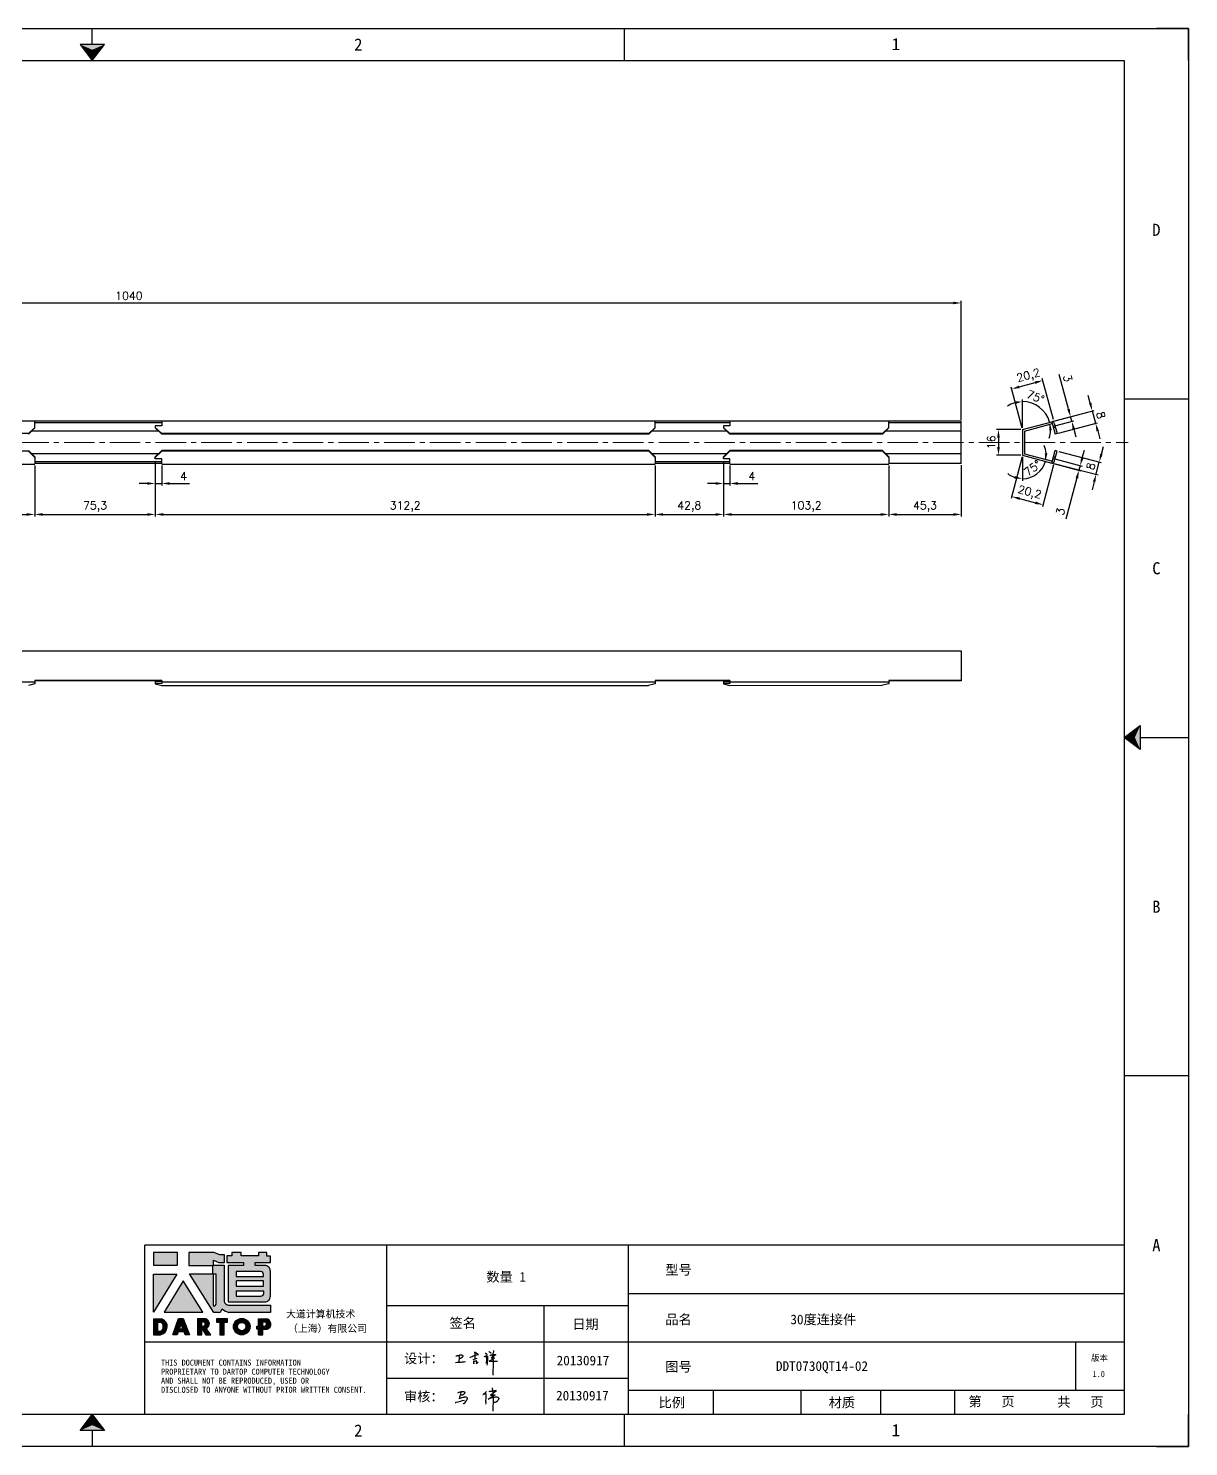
# Model space of a CAD drawing. Header units: millimetres. Extents: x -4018 to 8419, y 14505 to 19318.
# Drawn here: x 2071 to 2796, y 14527 to 15413 of the extents above; entities that cross this region are included whole.
import ezdxf
from ezdxf.enums import TextEntityAlignment as Align

# ---------------------------------------------------------------- set-up
doc = ezdxf.new("R2010")
doc.units = ezdxf.units.MM
doc.linetypes.add('CENTER2', pattern=[28.575, 19.05, -3.175, 3.175, -3.175])
doc.linetypes.add('DOT', pattern=[0.25, 0, -0.25])
doc.layers.add('4', color=7, linetype='Continuous')
doc.layers.add('print', color=30, linetype='Continuous')
doc.layers.add('cen', color=1, linetype='CENTER2', lineweight=9)
doc.layers.add('dim', color=2, linetype='Continuous', lineweight=9)
doc.styles.add('Dartop', font='SIMFANG.TTF')
doc.styles.add('hzHT', font='SIMHEI.TTF')
doc.styles.get("Standard").update_dxf_attribs({"font": 'txt', "bigfont": 'gbcbig.shx'})
doc.dimstyles.new('small', dxfattribs={"dimtxt": 5, "dimasz": 5, "dimexe": 1.25, "dimexo": 1, "dimgap": 2, "dimtad": 1, "dimtxsty": 'Standard', "dimcen": 2.5, "dimadec": 0, "dimazin": 0, "dimtfac": 1, "dimtmove": 0, "dimatfit": 3, "dimfxl": 1, "dimarcsym": 0})

# ---------------------------------------------------------------- blocks, each defined once
blk = doc.blocks.new('*U5')
at = {"color": 254, "linetype": 'Continuous', "extrusion": (0, 0, -1)}
for points in [[(-17, 0.333), (-16.812, 0.25), (-17, 0.5)], [(-17, 0.333), (-17, 0.5), (-17.188, 0.25)], [(-17, 0.333), (-17.188, 0.25), (-16.812, 0.25)]]:
    blk.add_solid(points, dxfattribs=at)
blk = doc.blocks.new('*U4')
at = {"color": 254, "linetype": 'Continuous', "extrusion": (0, 0, -1)}
for points in [[(-33.167, 11), (-33, 11), (-33.25, 11.188)], [(-33.167, 11), (-33.25, 11.188), (-33.25, 10.812)], [(-33.167, 11), (-33.25, 10.812), (-33, 11)]]:
    blk.add_solid(points, dxfattribs=at)
blk = doc.blocks.new('*U6')
at = {"color": 254, "linetype": 'Continuous'}
for points in [[(17, 21.667), (17.188, 21.75), (16.812, 21.75)], [(17, 21.667), (16.812, 21.75), (17, 21.5)], [(17, 21.667), (17, 21.5), (17.188, 21.75)]]:
    blk.add_solid(points, dxfattribs=at)
blk = doc.blocks.new('dadao')
for p, q in [((48, 19.2), (44.9, 10.4)), ((44.9, 10.4), (51.2, 10.4)), ((51.2, 10.4), (48, 19.2))]:
    blk.add_line(p, q)
for points in [[(41.8, 121.6), (41.8, 143.7), (-0.4, 143.7), (-0.4, 121.6), (41.8, 121.6)], [(104.8, 122), (104.8, 130.3), (114.1, 126.3), (124.2, 126.3), (124.2, 139.6), (115.9, 139.6), (105.1, 143.9), (61.5, 143.9)], [(61.7, 144), (61.7, 121.3), (103.9, 121.3)], [(113.4, 38.7), (105.1, 38.7), (63, 106.5), (103.9, 106.5), (103.9, 120.9), (103.9, 121.3)], [(109.7, 53.6), (109.7, 106.2), (104.3, 106.2), (104.3, 50.4), (106.6, 50.4)], [(144.6, 94.4), (144.6, 84.8), (192, 84.8), (192, 94.1), (144.9, 94.1)], [(0, 28), (0, 0), (11.8, 0)], [(0.1, 28), (14, 28)], [(76.8, 28.2), (76.8, 0), (84.1, 0), (84.1, 11.1), (91.6, -0.1), (100.3, -0.1), (91.7, 11.1)], [(76.8, 28.2), (90.6, 28.2)], [(120.2, 45), (119.5, 45), (119.5, 44.6)], [(183.7, 0), (183.7, 9.6), (180.6, 9.6), (180.6, 14.9), (183.8, 14.9), (183.8, 28.1), (196.1, 28.1), (196.5, 28.1)], [(7.1, 21.8), (7.1, 6.1), (12, 6.1)], [(7.1, 21.8), (11.4, 21.8)], [(84, 22.7), (84, 15.3), (87.2, 15.3)], [(84, 22.7), (87.3, 22.7)], [(183.7, 0), (190.9, 0), (190.9, 9.6), (198.8, 9.6)], [(194.9, 22.3), (190.8, 22.3), (190.8, 15), (194.4, 15)]]:
    blk.add_lwpolyline(points)
blk.add_lwpolyline([(137.1, 144.2), (137.1, 137.9), (128.3, 137.9), (128.3, 126.5), (157.3, 126.5), (157.3, 121.5), (130.3, 121.5), (130.3, 57.5), (194.4, 57.5, 0.414214), (204.4, 67.5), (204.4, 111.3, 0.414214), (194.4, 121.3), (177.5, 121.3), (177.5, 126.3), (204.7, 126.3), (204.7, 137.7), (198.2, 137.7), (198.2, 143.9), (183.3, 143.9), (183.3, 138), (153, 138), (153, 144.2), (137.1, 144.2)], format="xyb", close=True)
for points in [[(-0.3, 106.2), (40.4, 106.2), (-0.3, 39.7), (-0.3, 106.2)], [(51.7, 94.1), (18.4, 39.3), (86.2, 39.3)], [(43.8, 28.2), (51.8, 28.2), (62.6, -0.1), (55, -0.1), (53.2, 5), (42.9, 5), (41.1, 0), (33.6, 0)], [(110, 28.1), (110, 21.9), (116, 21.9), (116, -0.1), (123.2, -0.1), (123.2, 22), (129.2, 22), (129.2, 28.1), (110, 28.1)]]:
    blk.add_lwpolyline(points, close=True)
for points in [[(104.8, 122), (123.4, 122), (123.4, 60, 0.414214), (131.4, 52), (204.8, 52), (204.8, 39.1), (131.7, 39.1)], [(144.3, 110.8), (144.3, 101.8), (192.3, 101.8), (192.3, 105.5, 0.414214), (187.3, 110.5), (144.3, 110.5)], [(144.6, 77), (144.6, 67.5), (187.6, 67.5, 0.414214), (192.6, 72.5), (192.6, 76.4), (144.6, 76.4)]]:
    blk.add_lwpolyline(points, format="xyb")
for radius in [14.5, 7.44]:
    blk.add_circle((154.2, 14.2), radius)
for centre, radius, start, end in [((99.2, 60.7), 12.6, 305.6399, 325.969), ((9.6, 14.2), 14.4, 278.6604, 72.3203), ((88.6, 19.4), 8.95, 290.6073, 77.2124), ((111.6, 46.7), 8.19, 282.9811, 347.6627), ((136, 61.7), 22.9, 226.7358, 259.3209), ((195.7, 18.6), 9.51, 288.8959, 85.2442), ((8.5, 13.9), 8.49, 294.2143, 69.7177), ((86.4, 19), 3.8, 282.527, 76.7196), ((193.7, 18.7), 3.8, 280.9891, 72.5513)]:
    blk.add_arc(centre, radius, start, end)
blk = doc.blocks.new('h')
for p, q in [((20773.3, -2331.8), (20775.3, -2338.7)), ((20789.1, -2340.9), (20773.5, -2331.9)), ((20775.3, -2338.7), (20775.6, -2351.2)), ((20845.7, -2343.5), (20848.4, -2353)), ((20768.1, -2360.9), (20773, -2359.1)), ((20769.5, -2366.9), (20769.8, -2370.6)), ((20769.8, -2370.6), (20770.9, -2378)), ((20770.9, -2378), (20771.5, -2370.6)), ((20772.4, -2369.3), (20774.9, -2367.8)), ((20773, -2359.1), (20784.1, -2355.2)), ((20775.6, -2351.2), (20775.5, -2357.3)), ((20782.2, -2369.2), (20780, -2377.1)), ((20780, -2377.1), (20788.3, -2371.3)), ((20780.1, -2366.4), (20780.8, -2366.4)), ((20781.9, -2367.4), (20782.2, -2369.2)), ((20848.9, -2370.3), (20847.9, -2424)), ((20848.4, -2353), (20848.9, -2370.3))]:
    blk.add_line(p, q)
for points in [[(20699.1, -2348.2, -0.029745), (20704.6, -2345.4, -0.046842), (20708.4, -2344.2, -0.00919), (20714.3, -2343, -0.018517), (20717.2, -2342.5, -0.037841), (20720.3, -2342.4, -0.039541), (20723.2, -2342.8, -0.149785), (20726, -2344.3, -0.204935), (20726.9, -2346.6, -0.074872), (20726.5, -2348.3, -0.061615), (20725.6, -2350.3, -0.034204), (20723.8, -2352.6, -0.045776), (20722.3, -2354.1, -0.054985), (20720.4, -2355.3, -0.036348), (20717.3, -2356.5, -0.067752), (20715.7, -2356.8, -0.043553), (20713.2, -2356.7)], [(20755, -2351.9, -0.024077), (20759.9, -2350.1, -0.013147), (20768.7, -2346.5, -0.00522), (20775.4, -2344.1, -0.018517), (20777.3, -2343.4, -0.008274), (20786.3, -2341, -0.039541), (20788.3, -2340.8, -0.079216), (20789.4, -2341, -0.204935)], [(20816.8, -2335, -0.053561), (20819.6, -2336.1, -0.075272), (20821.3, -2337.3, -0.005295), (20822.5, -2338.5, -0.009337), (20823.1, -2339.1, -0.026146), (20823.7, -2339.8, -0.016644), (20824.5, -2340.9)], [(20832.1, -2329.2, -0.053561), (20834.9, -2330.3, -0.075272), (20836.7, -2331.5, -0.005295), (20837.8, -2332.6, -0.009337), (20838.5, -2333.3, -0.026146), (20839, -2334, -0.016644), (20839.8, -2335.1)], [(20836, -2343.7, -0.02797), (20842.1, -2342.6, -0.048868), (20845.6, -2342.2, -0.00919), (20851.1, -2341.4, -0.018517), (20853.9, -2341.1, -0.037841), (20856.7, -2341.2, -0.039541), (20859.4, -2341.6, -0.018282), (20840.6, -2354.7, -0.000937)], [(20847.6, -2340.2, 0.021784), (20849.6, -2335.9, 0.028296), (20850.8, -2332.4, 0.008136), (20851.9, -2328.2, 0.028913), (20852.2, -2327, 0.08193), (20852.1, -2325.9, 0.075058), (20851.7, -2324.7, 0.275043)], [(20696.6, -2372.4, 0.002073), (20710.6, -2371.9, 0.016137), (20719.6, -2371.3, 0.008314), (20736.9, -2369.3)], [(20813.5, -2350.1, 0.007348), (20815.9, -2348.7, 0.008421), (20818, -2347.3, 0.009459), (20819.7, -2346.2, -0.016325), (20820.7, -2345.5, -0.173771), (20821.8, -2345.3, -0.085159), (20823.9, -2346, -0.125883), (20826, -2347.9, -0.160659), (20826.6, -2350.1, -0.010447), (20826.5, -2352.3, -0.008247), (20826.2, -2355.1, -0.002698), (20825.3, -2374, 0.001562), (20823.9, -2383.7, 0.016137)]]:
    blk.add_lwpolyline(points, format="xyb")
for points in [[(20711.3, -2343.5), (20711.3, -2343.5), (20711.5, -2355.8), (20710.7, -2368), (20710.6, -2371.9)], [(20821.5, -2350.6), (20822.4, -2359.2), (20822.2, -2364.9), (20821.7, -2369), (20821.3, -2376.3), (20823.6, -2368.5), (20827.2, -2366.3), (20829.5, -2366.3)], [(20840.6, -2354.7), (20850, -2354.7), (20855, -2354.3), (20845.9, -2361.1), (20840.5, -2364), (20833, -2367.5), (20863.2, -2367.4), (20865.9, -2367.3)]]:
    blk.add_lwpolyline(points)
for centre, radius, start, end in [((20773.7, -2371.2), 2.3, 121.9907, 163.6016), ((20787.5, -2406), 40.3, 100.6183, 108.2482), ((20780.8, -2367.6), 1.15, 9.4675, 90)]:
    blk.add_arc(centre, radius, start, end)
blk = doc.blocks.new('*D44')
at = {"layer": 'Defpoints', "color": 0}
for p in [(2705.17, 15193.1), (2712.02, 15167.73), (2692.52, 15162.47)]:
    blk.add_point(p, dxfattribs=at)
at = {"layer": 'dim', "color": 0, "lineweight": -2}
for p, q in [((2711.76, 15168.7), (2704.84, 15194.31)), ((2692.26, 15163.43), (2685.34, 15189.04)), ((2690.49, 15189.14), (2700.34, 15191.8))]:
    blk.add_line(p, q, dxfattribs=at)
at = {"layer": 'dim', "color": 0}
for points in [[(2700.12, 15192.6), (2700.56, 15190.99), (2705.17, 15193.1)], [(2690.28, 15189.94), (2690.71, 15188.33), (2685.67, 15187.83)]]:
    blk.add_solid(points, dxfattribs=at)
at = {"layer": 'dim', "color": 0, "insert": (2696.3, 15195.8), "char_height": 5, "attachment_point": 5, "rotation": 15.11345}
blk.add_mtext('20,2', dxfattribs=at)
blk = doc.blocks.new('*D45')
at = {"layer": 'Defpoints', "color": 0}
for p in [(2692.52, 15162.47), (2677.47, 15146.47), (2692.52, 15146.47)]:
    blk.add_point(p, dxfattribs=at)
at = {"layer": 'dim', "color": 0, "lineweight": -2}
for p, q in [((2691.52, 15162.47), (2676.22, 15162.47)), ((2677.47, 15157.47), (2677.47, 15151.47)), ((2691.52, 15146.47), (2676.22, 15146.47))]:
    blk.add_line(p, q, dxfattribs=at)
at = {"layer": 'dim', "color": 0}
for points in [[(2676.63, 15157.47), (2678.3, 15157.47), (2677.47, 15162.47)], [(2676.63, 15151.47), (2678.3, 15151.47), (2677.47, 15146.47)]]:
    blk.add_solid(points, dxfattribs=at)
at = {"layer": 'dim', "color": 0, "insert": (2672.97, 15154.47), "char_height": 5, "attachment_point": 5, "rotation": 90}
blk.add_mtext('16', dxfattribs=at)
blk = doc.blocks.new('*D46')
at = {"layer": 'Defpoints', "color": 0}
for p in [(2712.03, 15167.69), (2738.15, 15166.41), (2714.1, 15159.97)]:
    blk.add_point(p, dxfattribs=at)
at = {"layer": 'dim', "color": 0, "lineweight": -2}
for p, q in [((2734.78, 15178.97), (2733.49, 15183.8)), ((2712.99, 15167.95), (2737.29, 15174.46)), ((2736.08, 15174.14), (2738.15, 15166.41)), ((2715.07, 15160.23), (2739.36, 15166.73)), ((2739.44, 15161.58), (2740.74, 15156.75))]:
    blk.add_line(p, q, dxfattribs=at)
at = {"layer": 'dim', "color": 0}
for points in [[(2735.59, 15179.18), (2733.98, 15178.75), (2736.08, 15174.14)], [(2740.25, 15161.8), (2738.64, 15161.37), (2738.15, 15166.41)]]:
    blk.add_solid(points, dxfattribs=at)
at = {"layer": 'dim', "color": 0, "insert": (2741.46, 15171.44), "char_height": 5, "attachment_point": 5, "rotation": 285}
blk.add_mtext('8', dxfattribs=at)
blk = doc.blocks.new('*D47')
at = {"layer": 'Defpoints', "color": 0}
for p in [(2692.59, 15146.48), (2712.13, 15141.36), (2705.34, 15115.45)]:
    blk.add_point(p, dxfattribs=at)
at = {"layer": 'dim', "color": 0, "lineweight": -2}
for p, q in [((2692.34, 15145.51), (2685.49, 15119.37)), ((2711.88, 15140.39), (2705.02, 15114.25)), ((2690.64, 15119.31), (2700.51, 15116.72))]:
    blk.add_line(p, q, dxfattribs=at)
at = {"layer": 'dim', "color": 0}
for points in [[(2690.85, 15120.11), (2690.43, 15118.5), (2685.8, 15120.58)], [(2700.72, 15117.53), (2700.29, 15115.92), (2705.34, 15115.45)]]:
    blk.add_solid(points, dxfattribs=at)
at = {"layer": 'dim', "color": 0, "insert": (2696.82, 15122.77), "char_height": 5, "attachment_point": 5, "rotation": 345.30971}
blk.add_mtext('20,2', dxfattribs=at)
blk = doc.blocks.new('*D48')
at = {"layer": 'Defpoints', "color": 0}
for p in [(2714.14, 15149.1), (2712.13, 15141.36), (2740.47, 15142.29)]:
    blk.add_point(p, dxfattribs=at)
at = {"layer": 'dim', "color": 0, "lineweight": -2}
for p, q in [((2715.1, 15148.85), (2741.68, 15141.97)), ((2741.73, 15147.13), (2742.98, 15151.97)), ((2713.1, 15141.11), (2739.68, 15134.23)), ((2738.47, 15134.54), (2740.47, 15142.29)), ((2737.22, 15129.7), (2735.96, 15124.86))]:
    blk.add_line(p, q, dxfattribs=at)
at = {"layer": 'dim', "color": 0}
for points in [[(2740.92, 15147.34), (2742.53, 15146.92), (2740.47, 15142.29)], [(2736.41, 15129.91), (2738.02, 15129.49), (2738.47, 15134.54)]]:
    blk.add_solid(points, dxfattribs=at)
at = {"layer": 'dim', "color": 0, "insert": (2735.11, 15139.54), "char_height": 5, "attachment_point": 5, "rotation": 75.49166}
blk.add_mtext('8', dxfattribs=at)
blk = doc.blocks.new('*D49')
at = {"layer": 'Defpoints', "color": 0}
for p in [(2705.91, 15173.7), (2710.87, 15167.38), (2692.52, 15162.47), (2692.52, 15162.47), (2692.52, 15146.47)]:
    blk.add_point(p, dxfattribs=at)
at = {"layer": 'dim', "color": 0, "lineweight": -2}
blk.add_line((2692.52, 15163.47), (2692.52, 15181.19), dxfattribs=at)
for start, end in [(106.44763, 122.89526), (15, 90), (342.10474, 358.55237)]:
    blk.add_arc((2692.52, 15162.47), 17.48, start, end, dxfattribs=at)
at = {"layer": 'dim', "color": 0}
for points in [[(2687.45, 15180.05), (2687.69, 15178.4), (2692.52, 15179.94)], [(2709.16, 15161.93), (2710.82, 15162.12), (2709.4, 15166.99)]]:
    blk.add_solid(points, dxfattribs=at)
at = {"layer": 'dim', "color": 0, "insert": (2700.62, 15182.9), "char_height": 5, "attachment_point": 5, "rotation": 338.37603}
blk.add_mtext('75°', dxfattribs=at)
blk = doc.blocks.new('*D50')
at = {"layer": 'Defpoints', "color": 0}
for p in [(2692.52, 15162.47), (2692.52, 15146.47), (2692.52, 15146.47), (2710.87, 15141.55), (2698.75, 15133.1)]:
    blk.add_point(p, dxfattribs=at)
at = {"layer": 'dim', "color": 0, "lineweight": -2}
blk.add_line((2692.52, 15145.47), (2692.52, 15130.46), dxfattribs=at)
for start, end in [(4.51581, 24.03162), (270, 345), (230.96838, 250.48419)]:
    blk.add_arc((2692.52, 15146.47), 14.75, start, end, dxfattribs=at)
at = {"layer": 'dim', "color": 0}
for points in [[(2708.05, 15147.55), (2706.39, 15147.7), (2706.76, 15142.65)], [(2687.73, 15133.38), (2687.45, 15131.74), (2692.52, 15131.71)]]:
    blk.add_solid(points, dxfattribs=at)
at = {"layer": 'dim', "color": 0, "insert": (2698.76, 15138.33), "char_height": 5, "attachment_point": 5, "rotation": 37.5}
blk.add_mtext('75°', dxfattribs=at)
blk = doc.blocks.new('*D51')
at = {"layer": 'Defpoints', "color": 0}
for p in [(2654.23, 15241.57), (1614.23, 15167.64), (2654.23, 15167.64)]:
    blk.add_point(p, dxfattribs=at)
at = {"layer": 'dim', "color": 0, "lineweight": -2}
for p, q in [((1614.23, 15168.64), (1614.23, 15242.82)), ((1619.23, 15241.57), (2649.23, 15241.57)), ((2654.23, 15168.64), (2654.23, 15242.82))]:
    blk.add_line(p, q, dxfattribs=at)
at = {"layer": 'dim', "color": 0}
for points in [[(1619.23, 15242.4), (1619.23, 15240.74), (1614.23, 15241.57)], [(2649.23, 15242.4), (2649.23, 15240.74), (2654.23, 15241.57)]]:
    blk.add_solid(points, dxfattribs=at)
at = {"layer": 'dim', "color": 0, "insert": (2134.23, 15246.07), "char_height": 5, "attachment_point": 5}
blk.add_mtext('1040', dxfattribs=at)
blk = doc.blocks.new('*D55')
at = {"layer": 'Defpoints', "color": 0}
for p in [(1937.23, 15141.21), (2075.43, 15140.91), (2075.43, 15109.41)]:
    blk.add_point(p, dxfattribs=at)
at = {"layer": 'dim', "color": 0, "lineweight": -2}
for p, q in [((1937.23, 15140.21), (1937.23, 15108.16)), ((2075.43, 15139.91), (2075.43, 15108.16)), ((1942.23, 15109.41), (2070.43, 15109.41))]:
    blk.add_line(p, q, dxfattribs=at)
at = {"layer": 'dim', "color": 0}
for points in [[(1942.23, 15110.24), (1942.23, 15108.57), (1937.23, 15109.41)], [(2070.43, 15110.24), (2070.43, 15108.57), (2075.43, 15109.41)]]:
    blk.add_solid(points, dxfattribs=at)
at = {"layer": 'dim', "color": 0, "insert": (2006.33, 15114.32), "char_height": 5, "attachment_point": 5}
blk.add_mtext('138,2', dxfattribs=at)
blk = doc.blocks.new('*D56')
at = {"layer": 'Defpoints', "color": 0}
for p in [(2075.43, 15140.91), (2150.73, 15140.91), (2150.73, 15109.41)]:
    blk.add_point(p, dxfattribs=at)
at = {"layer": 'dim', "color": 0, "lineweight": -2}
for p, q in [((2075.43, 15139.91), (2075.43, 15108.16)), ((2150.73, 15139.91), (2150.73, 15108.16)), ((2080.43, 15109.41), (2145.73, 15109.41))]:
    blk.add_line(p, q, dxfattribs=at)
at = {"layer": 'dim', "color": 0}
for points in [[(2080.43, 15110.24), (2080.43, 15108.57), (2075.43, 15109.41)], [(2145.73, 15110.24), (2145.73, 15108.57), (2150.73, 15109.41)]]:
    blk.add_solid(points, dxfattribs=at)
at = {"layer": 'dim', "color": 0, "insert": (2113.08, 15114.32), "char_height": 5, "attachment_point": 5}
blk.add_mtext('75,3', dxfattribs=at)
blk = doc.blocks.new('*D57')
at = {"layer": 'Defpoints', "color": 0}
for p in [(2150.73, 15140.91), (2462.93, 15140.91), (2462.93, 15109.41)]:
    blk.add_point(p, dxfattribs=at)
at = {"layer": 'dim', "color": 0, "lineweight": -2}
for p, q in [((2150.73, 15139.91), (2150.73, 15108.16)), ((2462.93, 15139.91), (2462.93, 15108.16)), ((2155.73, 15109.41), (2457.93, 15109.41))]:
    blk.add_line(p, q, dxfattribs=at)
at = {"layer": 'dim', "color": 0}
for points in [[(2155.73, 15110.24), (2155.73, 15108.57), (2150.73, 15109.41)], [(2457.93, 15110.24), (2457.93, 15108.57), (2462.93, 15109.41)]]:
    blk.add_solid(points, dxfattribs=at)
at = {"layer": 'dim', "color": 0, "insert": (2306.83, 15114.32), "char_height": 5, "attachment_point": 5}
blk.add_mtext('312,2', dxfattribs=at)
blk = doc.blocks.new('*D58')
at = {"layer": 'Defpoints', "color": 0}
for p in [(2462.93, 15140.91), (2505.73, 15141.21), (2505.73, 15109.41)]:
    blk.add_point(p, dxfattribs=at)
at = {"layer": 'dim', "color": 0, "lineweight": -2}
for p, q in [((2462.93, 15139.91), (2462.93, 15108.16)), ((2505.73, 15140.21), (2505.73, 15108.16)), ((2467.93, 15109.41), (2500.73, 15109.41))]:
    blk.add_line(p, q, dxfattribs=at)
at = {"layer": 'dim', "color": 0}
for points in [[(2467.93, 15110.24), (2467.93, 15108.57), (2462.93, 15109.41)], [(2500.73, 15110.24), (2500.73, 15108.57), (2505.73, 15109.41)]]:
    blk.add_solid(points, dxfattribs=at)
at = {"layer": 'dim', "color": 0, "insert": (2484.33, 15114.32), "char_height": 5, "attachment_point": 5}
blk.add_mtext('42,8', dxfattribs=at)
blk = doc.blocks.new('*D59')
at = {"layer": 'Defpoints', "color": 0}
for p in [(2505.73, 15140.91), (2608.93, 15140.91), (2608.93, 15109.41)]:
    blk.add_point(p, dxfattribs=at)
at = {"layer": 'dim', "color": 0, "lineweight": -2}
for p, q in [((2505.73, 15139.91), (2505.73, 15108.16)), ((2608.93, 15139.91), (2608.93, 15108.16)), ((2510.73, 15109.41), (2603.93, 15109.41))]:
    blk.add_line(p, q, dxfattribs=at)
at = {"layer": 'dim', "color": 0}
for points in [[(2510.73, 15110.24), (2510.73, 15108.57), (2505.73, 15109.41)], [(2603.93, 15110.24), (2603.93, 15108.57), (2608.93, 15109.41)]]:
    blk.add_solid(points, dxfattribs=at)
at = {"layer": 'dim', "color": 0, "insert": (2557.33, 15114.32), "char_height": 5, "attachment_point": 5}
blk.add_mtext('103,2', dxfattribs=at)
blk = doc.blocks.new('*D60')
at = {"layer": 'Defpoints', "color": 0}
for p in [(2608.93, 15140.91), (2654.23, 15141.21), (2654.23, 15109.41)]:
    blk.add_point(p, dxfattribs=at)
at = {"layer": 'dim', "color": 0, "lineweight": -2}
for p, q in [((2608.93, 15139.91), (2608.93, 15108.16)), ((2654.23, 15140.21), (2654.23, 15108.16)), ((2613.93, 15109.41), (2649.23, 15109.41))]:
    blk.add_line(p, q, dxfattribs=at)
at = {"layer": 'dim', "color": 0}
for points in [[(2613.93, 15110.24), (2613.93, 15108.57), (2608.93, 15109.41)], [(2649.23, 15110.24), (2649.23, 15108.57), (2654.23, 15109.41)]]:
    blk.add_solid(points, dxfattribs=at)
at = {"layer": 'dim', "color": 0, "insert": (2631.58, 15114.32), "char_height": 5, "attachment_point": 5}
blk.add_mtext('45,3', dxfattribs=at)
blk = doc.blocks.new('*D118')
at = {"layer": 'Defpoints', "color": 0}
for p in [(2710.87, 15141.55), (2711.65, 15144.45), (2728.53, 15139.92)]:
    blk.add_point(p, dxfattribs=at)
at = {"layer": 'dim', "color": 0, "lineweight": -2}
for p, q in [((2729.82, 15144.75), (2731.12, 15149.58)), ((2711.84, 15141.29), (2728.96, 15136.7)), ((2712.61, 15144.19), (2729.74, 15139.6)), ((2728.53, 15139.92), (2727.75, 15137.02)), ((2726.46, 15132.19), (2719.59, 15106.56))]:
    blk.add_line(p, q, dxfattribs=at)
at = {"layer": 'dim', "color": 0}
for points in [[(2729.02, 15144.97), (2730.63, 15144.54), (2728.53, 15139.92)], [(2725.65, 15132.41), (2727.26, 15131.98), (2727.75, 15137.02)]]:
    blk.add_solid(points, dxfattribs=at)
at = {"layer": 'dim', "color": 0, "insert": (2716.19, 15111.27), "char_height": 5, "attachment_point": 5, "rotation": 75}
blk.add_mtext('3', dxfattribs=at)
blk = doc.blocks.new('*D119')
at = {"layer": 'Defpoints', "color": 0}
for p in [(2710.87, 15167.38), (2723.26, 15167.6), (2711.65, 15164.49)]:
    blk.add_point(p, dxfattribs=at)
at = {"layer": 'dim', "color": 0, "lineweight": -2}
for p, q in [((2721.19, 15175.32), (2715.41, 15196.9)), ((2711.84, 15167.64), (2723.69, 15170.82)), ((2712.61, 15164.74), (2724.47, 15167.92)), ((2723.26, 15167.6), (2722.48, 15170.49)), ((2724.55, 15162.77), (2725.85, 15157.94))]:
    blk.add_line(p, q, dxfattribs=at)
at = {"layer": 'dim', "color": 0}
for points in [[(2721.99, 15175.54), (2720.38, 15175.11), (2722.48, 15170.49)], [(2725.36, 15162.98), (2723.75, 15162.55), (2723.26, 15167.6)]]:
    blk.add_solid(points, dxfattribs=at)
at = {"layer": 'dim', "color": 0, "insert": (2720.7, 15194.52), "char_height": 5, "attachment_point": 5, "rotation": 285}
blk.add_mtext('3', dxfattribs=at)
blk = doc.blocks.new('*D126')
at = {"layer": 'Defpoints', "color": 0}
for p in [(2150.73, 15143.21), (2154.73, 15140.91), (2154.73, 15128.77)]:
    blk.add_point(p, dxfattribs=at)
at = {"layer": 'dim', "color": 0, "lineweight": -2}
for p, q in [((2150.73, 15142.21), (2150.73, 15127.52)), ((2154.73, 15139.91), (2154.73, 15127.52)), ((2145.73, 15128.77), (2140.73, 15128.77)), ((2150.73, 15128.77), (2154.73, 15128.77)), ((2159.73, 15128.77), (2172.07, 15128.77))]:
    blk.add_line(p, q, dxfattribs=at)
at = {"layer": 'dim', "color": 0}
for points in [[(2145.73, 15129.6), (2145.73, 15127.93), (2150.73, 15128.77)], [(2159.73, 15129.6), (2159.73, 15127.93), (2154.73, 15128.77)]]:
    blk.add_solid(points, dxfattribs=at)
at = {"layer": 'dim', "color": 0, "insert": (2168.4, 15133.27), "char_height": 5, "attachment_point": 5}
blk.add_mtext('4', dxfattribs=at)
blk = doc.blocks.new('*D127')
at = {"layer": 'Defpoints', "color": 0}
for p in [(2505.73, 15143.21), (2509.73, 15140.91), (2509.73, 15128.77)]:
    blk.add_point(p, dxfattribs=at)
at = {"layer": 'dim', "color": 0, "lineweight": -2}
for p, q in [((2505.73, 15142.21), (2505.73, 15127.52)), ((2509.73, 15139.91), (2509.73, 15127.52)), ((2500.73, 15128.77), (2495.73, 15128.77)), ((2505.73, 15128.77), (2509.73, 15128.77)), ((2514.73, 15128.77), (2527.07, 15128.77))]:
    blk.add_line(p, q, dxfattribs=at)
at = {"layer": 'dim', "color": 0}
for points in [[(2500.73, 15129.6), (2500.73, 15127.93), (2505.73, 15128.77)], [(2514.73, 15129.6), (2514.73, 15127.93), (2509.73, 15128.77)]]:
    blk.add_solid(points, dxfattribs=at)
at = {"layer": 'dim', "color": 0, "insert": (2523.4, 15133.27), "char_height": 5, "attachment_point": 5}
blk.add_mtext('4', dxfattribs=at)

msp = doc.modelspace()

# ---------------------------------------------------------------- hatches: boundary and pattern name
for points in [[(2164.58, 14648.067), (2149.513, 14648.067), (2149.513, 14640.195), (2164.58, 14640.195)], [(2164.095, 14634.687), (2149.553, 14634.687), (2149.553, 14610.944)], [(2168.126, 14630.379), (2156.238, 14610.786), (2180.444, 14610.786)], [(2195.814, 14606.777), (2188.935, 14606.777), (2188.935, 14604.595), (2191.081, 14604.595), (2191.081, 14596.73), (2193.651, 14596.73), (2193.651, 14604.6), (2195.814, 14604.6)]]:
    msp.add_hatch(color=0).paths.add_polyline_path(points)
h = msp.add_hatch(color=0)
h.paths.add_polyline_path([(2187.097, 14643.283), (2190.422, 14641.846), (2194.018, 14641.846), (2194.018, 14646.605), (2191.052, 14646.605), (2187.187, 14648.131), (2171.7, 14648.131), (2171.7, 14640.084), (2186.768, 14640.084), (2186.768, 14639.921), (2186.768, 14634.777), (2172.156, 14634.777), (2187.186, 14610.589), (2190.162, 14610.589, 0.2793748), (2192.335, 14612.702), (2192.335, 14612.814), (2192.597, 14612.814, 0.1431454), (2196.695, 14610.728), (2222.811, 14610.728), (2222.811, 14615.316), (2196.583, 14615.316, -0.4142136), (2193.727, 14618.173), (2193.727, 14640.338), (2187.097, 14640.338)])
h.paths.add_polyline_path([(2186.92, 14634.675), (2188.835, 14634.674), (2188.835, 14615.901, -0.0889357), (2187.725, 14614.76), (2186.914, 14614.76)], flags=16)
h = msp.add_hatch(color=0)
h.paths.add_polyline_path([(2222.766, 14645.939), (2220.443, 14645.939), (2220.443, 14648.149), (2215.131, 14648.149), (2215.131, 14646.049), (2204.288, 14646.049), (2204.288, 14648.26), (2198.608, 14648.26), (2198.608, 14646.008), (2195.47, 14646.008), (2195.47, 14641.933), (2205.826, 14641.933), (2205.826, 14640.131), (2196.176, 14640.131), (2196.176, 14617.311), (2219.085, 14617.311, 0.4142136), (2222.656, 14620.882), (2222.656, 14636.509, 0.4142136), (2219.085, 14640.08), (2213.029, 14640.08), (2213.029, 14641.849), (2222.766, 14641.849)])
h.paths.add_polyline_path([(2216.555, 14636.212, -0.4142136), (2218.34, 14634.426), (2218.34, 14633.117), (2201.189, 14633.117), (2201.189, 14636.212)], flags=16)
h.paths.add_polyline_path([(2218.229, 14630.354), (2218.229, 14627.038), (2201.3, 14627.038), (2201.3, 14630.354)], flags=16)
h.paths.add_polyline_path([(2218.451, 14624.053), (2218.451, 14622.633, -0.4142136), (2216.665, 14620.848), (2201.3, 14620.848), (2201.3, 14624.053)], flags=16)
h = msp.add_hatch(color=0)
h.paths.add_polyline_path([(2199.554, 14601.816, 1), (2209.897, 14601.816, 1)])
h.paths.add_polyline_path([(2207.382, 14601.816, -1), (2202.068, 14601.816, -1)], flags=16)
h = msp.add_hatch(color=0)
h.paths.add_polyline_path([(2154.649, 14606.741), (2149.66, 14606.741), (2149.66, 14596.76), (2153.861, 14596.76, 0.7930159)])
h.paths.add_polyline_path([(2153.935, 14598.946), (2152.191, 14598.946), (2152.191, 14604.555), (2153.743, 14604.555, -0.6713609)], flags=16)
h = msp.add_hatch(color=0)
h.paths.add_polyline_path([(2168.163, 14606.823), (2165.316, 14606.823), (2161.655, 14596.749), (2164.352, 14596.749), (2164.986, 14598.535), (2168.64, 14598.535), (2169.288, 14596.728), (2172.007, 14596.728)])
h.paths.add_polyline_path([(2167.942, 14600.459), (2165.678, 14600.459), (2166.789, 14603.625)], flags=16)
h = msp.add_hatch(color=0)
h.paths.add_polyline_path([(2182.003, 14606.816), (2177.096, 14606.816), (2177.096, 14596.744), (2179.689, 14596.744), (2179.689, 14600.737), (2182.354, 14596.708), (2185.487, 14596.708), (2182.42, 14600.712, 0.7440549)])
h.paths.add_polyline_path([(2179.665, 14602.228), (2179.665, 14604.873), (2180.824, 14604.873, -0.796809), (2180.807, 14602.228)], flags=16)
h = msp.add_hatch(color=0)
h.paths.add_polyline_path([(2219.818, 14606.793), (2219.669, 14606.793), (2215.295, 14606.793), (2215.295, 14602.092), (2214.134, 14602.092), (2214.134, 14600.183), (2215.276, 14600.183), (2215.276, 14596.761), (2217.83, 14596.761), (2217.83, 14600.197), (2220.636, 14600.197, 0.8123038)])
h.paths.add_polyline_path([(2217.792, 14602.105), (2217.792, 14604.734), (2219.245, 14604.734, -0.7782134), (2219.097, 14602.105)], flags=16)

# ---------------------------------------------------------------- linework, layer by layer
at = {"color": 0, "linetype": 'DOT'}
for p, q in [((1516.532, 15413.182), (2776.118, 15413.182)), ((2796.262, 15393.038), (2796.262, 14546.989)), ((2776.118, 14526.845), (1516.532, 14526.845))]:
    msp.add_line(p, q, dxfattribs=at)
at = {"color": 0}
for p, q in [((2111.365, 15403.11), (2111.365, 15413.182)), ((2443.741, 15393.038), (2443.741, 15413.182)), ((2796.262, 15413.182), (2776.118, 15413.182)), ((2796.262, 15393.038), (2796.262, 15413.182)), ((1556.82, 15393.038), (2755.974, 15393.038)), ((2755.974, 15393.038), (2755.974, 14546.989)), ((2796.262, 15181.526), (2755.974, 15181.526)), ((2766.046, 14970.014), (2796.262, 14970.014)), ((2796.262, 14758.502), (2755.974, 14758.502)), ((2755.974, 14652.745), (2144.099, 14652.745)), ((2144.099, 14546.989), (2144.099, 14652.745)), ((2295.179, 14652.745), (2295.179, 14546.989)), ((2446.259, 14546.989), (2446.259, 14652.745)), ((2446.259, 14622.529), (2755.974, 14622.529)), ((2295.179, 14614.975), (2446.259, 14614.975)), ((2393.381, 14614.975), (2393.381, 14546.989)), ((2144.099, 14592.313), (2295.179, 14592.313)), ((2295.179, 14592.313), (2755.974, 14592.313)), ((2725.758, 14562.097), (2725.758, 14592.313)), ((2295.179, 14569.651), (2446.259, 14569.651)), ((2446.259, 14562.097), (2755.974, 14562.097)), ((2499.413, 14546.989), (2499.413, 14562.097)), ((2554.192, 14546.989), (2554.192, 14562.097)), ((2603.99, 14546.989), (2603.99, 14562.097)), ((2650.218, 14546.989), (2650.218, 14562.097)), ((2755.974, 14546.989), (1556.82, 14546.989)), ((2443.741, 14526.845), (2443.741, 14546.989)), ((2796.262, 14526.845), (2796.262, 14546.989)), ((2111.365, 14536.917), (2111.365, 14526.845)), ((2776.118, 14526.845), (2796.262, 14526.845))]:
    msp.add_line(p, q, dxfattribs=at)
for p, q in [((1941.233, 15167.942), (2075.433, 15167.942)), ((2075.433, 15163.519), (2075.433, 15167.942)), ((2154.733, 15167.642), (2075.433, 15167.642)), ((2154.733, 15166.603), (2075.433, 15166.603)), ((2154.733, 15167.942), (2462.933, 15167.942)), ((2154.733, 15167.942), (2154.733, 15164.796)), ((2462.933, 15163.519), (2462.933, 15167.942)), ((2509.733, 15167.642), (2462.933, 15167.642)), ((2509.733, 15166.603), (2462.933, 15166.603)), ((2509.733, 15167.942), (2608.933, 15167.942)), ((2509.733, 15167.942), (2509.733, 15164.796)), ((2608.933, 15163.519), (2608.933, 15167.942)), ((2654.233, 15167.642), (2608.933, 15167.642)), ((2654.233, 15166.603), (2608.933, 15166.603)), ((2654.233, 15141.21), (2654.233, 15167.642)), ((2692.517, 15162.465), (2710.87, 15167.383)), ((2693.717, 15161.545), (2711.18, 15166.224)), ((2710.87, 15167.383), (2712.94, 15159.656)), ((2712.339, 15166.534), (2714.099, 15159.966)), ((2071.433, 15159.966), (1941.233, 15159.966)), ((2075.433, 15163.83), (2071.433, 15159.966)), ((2075.433, 15163.519), (2071.433, 15159.656)), ((2071.433, 15159.656), (2071.433, 15159.966)), ((2152.777, 15161.545), (2073.389, 15161.545)), ((2075.433, 15163.594), (2075.433, 15163.519)), ((2154.733, 15164.796), (2150.733, 15164.796)), ((2150.733, 15164.796), (2150.733, 15163.519)), ((2150.733, 15163.83), (2154.733, 15159.966)), ((2150.733, 15163.519), (2154.733, 15159.656)), ((2458.968, 15159.966), (2154.733, 15159.966)), ((2154.733, 15159.656), (2154.733, 15159.966)), ((2458.968, 15159.66), (2154.733, 15159.656)), ((2462.933, 15163.83), (2458.968, 15159.966)), ((2462.933, 15163.519), (2458.968, 15159.66)), ((2458.968, 15159.66), (2458.968, 15159.966)), ((2507.778, 15161.545), (2460.905, 15161.545)), ((2462.933, 15163.594), (2462.933, 15163.519)), ((2509.733, 15164.796), (2505.733, 15164.796)), ((2505.733, 15164.796), (2505.733, 15163.519)), ((2505.733, 15163.83), (2509.733, 15159.966)), ((2505.733, 15163.519), (2509.733, 15159.656)), ((2604.933, 15159.966), (2509.733, 15159.966)), ((2509.733, 15159.656), (2509.733, 15159.966)), ((2604.933, 15159.656), (2509.733, 15159.656)), ((2608.933, 15163.83), (2604.933, 15159.966)), ((2608.933, 15163.519), (2604.933, 15159.656)), ((2604.933, 15159.656), (2604.933, 15159.966)), ((2654.233, 15161.545), (2606.889, 15161.545)), ((2608.933, 15163.594), (2608.933, 15163.519)), ((2692.517, 15162.465), (2692.517, 15146.465)), ((2693.717, 15161.545), (2693.717, 15147.386)), ((2711.646, 15164.485), (2712.805, 15164.796)), ((2713.064, 15163.83), (2711.905, 15163.519)), ((2714.099, 15159.966), (2712.94, 15159.656)), ((2071.433, 15148.965), (1941.233, 15148.965)), ((2075.433, 15145.412), (2071.433, 15149.275)), ((2071.433, 15149.275), (2071.433, 15148.965)), ((2075.433, 15145.101), (2071.433, 15148.965)), ((2150.733, 15145.412), (2154.733, 15149.275)), ((2150.733, 15145.101), (2154.733, 15148.965)), ((2458.968, 15149.271), (2154.733, 15149.275)), ((2154.733, 15149.275), (2154.733, 15148.965)), ((2458.968, 15148.965), (2154.733, 15148.965)), ((2462.933, 15145.412), (2458.968, 15149.271)), ((2458.968, 15149.271), (2458.968, 15148.965)), ((2462.933, 15145.101), (2458.968, 15148.965)), ((2505.733, 15145.412), (2509.733, 15149.275)), ((2505.733, 15145.101), (2509.733, 15148.965)), ((2604.933, 15149.275), (2509.733, 15149.275)), ((2509.733, 15149.275), (2509.733, 15148.965)), ((2604.933, 15148.965), (2509.733, 15148.965)), ((2608.933, 15145.412), (2604.933, 15149.275)), ((2604.933, 15149.275), (2604.933, 15148.965)), ((2608.933, 15145.101), (2604.933, 15148.965)), ((2710.87, 15141.548), (2712.94, 15149.275)), ((2712.339, 15142.396), (2714.099, 15148.965)), ((2714.099, 15148.965), (2712.94, 15149.275)), ((1941.233, 15140.91), (2075.433, 15140.91)), ((2152.777, 15147.386), (2073.389, 15147.386)), ((2075.433, 15145.412), (2075.433, 15140.989)), ((2075.433, 15145.337), (2075.433, 15145.412)), ((2154.733, 15142.249), (2075.433, 15142.249)), ((2154.733, 15141.21), (2075.433, 15141.21)), ((2150.733, 15144.135), (2150.733, 15145.412)), ((2154.733, 15144.135), (2150.733, 15144.135)), ((2154.733, 15140.989), (2154.733, 15144.135)), ((2154.733, 15140.91), (2462.933, 15140.91)), ((2507.778, 15147.386), (2460.905, 15147.386)), ((2462.933, 15145.412), (2462.933, 15140.989)), ((2462.933, 15145.337), (2462.933, 15145.412)), ((2509.733, 15142.249), (2462.933, 15142.249)), ((2509.733, 15141.21), (2462.933, 15141.21)), ((2505.733, 15144.135), (2505.733, 15145.412)), ((2509.733, 15144.135), (2505.733, 15144.135)), ((2509.733, 15140.989), (2509.733, 15144.135)), ((2509.733, 15140.91), (2608.933, 15140.91)), ((2654.233, 15147.386), (2606.889, 15147.386)), ((2608.933, 15145.412), (2608.933, 15140.989)), ((2608.933, 15145.337), (2608.933, 15145.412)), ((2654.233, 15141.21), (2608.933, 15141.21)), ((2692.517, 15146.465), (2710.87, 15141.548)), ((2693.717, 15147.386), (2711.18, 15142.707)), ((2711.646, 15144.446), (2712.805, 15144.135)), ((2713.064, 15145.101), (2711.905, 15145.412)), ((1614.233, 15024.083), (2654.233, 15024.083)), ((2654.233, 15024.083), (2654.233, 15005.42)), ((2150.733, 15005.731), (2075.433, 15005.731)), ((2075.433, 15005.731), (2075.433, 15003.536)), ((2154.733, 15005.731), (2106.733, 15005.731)), ((2154.733, 15005.731), (2154.733, 15003.795)), ((2505.733, 15005.731), (2462.933, 15005.731)), ((2462.933, 15005.731), (2462.933, 15003.536)), ((2509.733, 15005.731), (2462.933, 15005.731)), ((2509.733, 15005.731), (2509.733, 15003.795)), ((2654.233, 15005.731), (2608.933, 15005.731)), ((2608.933, 15005.731), (2608.933, 15003.536)), ((2075.433, 15004.504), (1941.233, 15004.504)), ((2075.433, 15003.536), (2071.433, 15002.501)), ((2150.733, 15005.42), (2075.433, 15005.42)), ((2154.733, 15005.42), (2106.733, 15005.42)), ((2150.733, 15004.954), (2150.733, 15003.536)), ((2154.733, 15004.954), (2150.733, 15004.954)), ((2154.733, 15003.795), (2150.733, 15003.795)), ((2150.733, 15003.536), (2154.733, 15002.501)), ((2462.933, 15004.504), (2154.733, 15004.504)), ((2154.733, 15002.501), (2458.933, 15002.501)), ((2462.933, 15003.536), (2458.933, 15002.501)), ((2505.733, 15005.42), (2462.933, 15005.42)), ((2509.733, 15005.42), (2462.933, 15005.42)), ((2505.733, 15004.954), (2505.733, 15003.536)), ((2505.733, 15004.954), (2509.733, 15004.954)), ((2509.733, 15003.795), (2505.733, 15003.795)), ((2505.733, 15003.536), (2509.733, 15002.501)), ((2608.933, 15004.504), (2509.733, 15004.504)), ((2509.733, 15002.501), (2604.933, 15002.721)), ((2608.933, 15003.536), (2604.933, 15002.721)), ((2654.233, 15005.42), (2608.933, 15005.42)), ((2361.198, 14563.574), (2361.632, 14559.954)), ((2360.062, 14557.322), (2358.577, 14556.519)), ((2361.13, 14557.893), (2360.062, 14557.322)), ((2360.123, 14559.095), (2362.01, 14559.095)), ((2363.017, 14559.186), (2361.13, 14557.893)), ((2361.702, 14557.28), (2361.542, 14548.961)), ((2361.632, 14559.954), (2361.702, 14557.28)), ((2362.01, 14559.095), (2363.017, 14559.186))]:
    msp.add_line(p, q)
for points in [[(2111.365, 15393.038), (2118.919, 15403.11), (2103.811, 15403.11), (2111.365, 15393.038)], [(2755.974, 14970.014), (2766.046, 14977.568), (2766.046, 14962.46), (2755.974, 14970.014)], [(2111.365, 14546.989), (2118.919, 14536.917), (2103.811, 14536.917), (2111.365, 14546.989)]]:
    msp.add_lwpolyline(points, close=True, dxfattribs=at)
for points in [[(2339.711, 14560.401, -0.029745), (2340.574, 14560.833, -0.0468422), (2341.159, 14561.022, -0.0091902), (2342.071, 14561.206, -0.0185172), (2342.529, 14561.272, -0.0378406), (2343.001, 14561.287, -0.0395413), (2343.449, 14561.231, -0.1497852), (2343.888, 14560.992, -0.2049352), (2344.022, 14560.645, -0.0748717), (2343.971, 14560.372, -0.0616146), (2343.822, 14560.069, -0.0342039), (2343.552, 14559.712, -0.0457759), (2343.31, 14559.481, -0.054985), (2343.017, 14559.297, -0.0363479), (2342.533, 14559.104, -0.0677521), (2342.29, 14559.062, -0.0435534), (2341.908, 14559.082)], [(2358.577, 14556.519, -0.029745), (2359.925, 14557.194, -0.0468422), (2360.837, 14557.488, -0.0091902), (2362.26, 14557.775, -0.0185172), (2362.974, 14557.879, -0.0378406), (2363.71, 14557.902, -0.0395413), (2364.41, 14557.815, -0.1497852), (2365.093, 14557.442, -0.2049352), (2365.303, 14556.901, -0.0748717), (2365.223, 14556.474, -0.0616146), (2364.991, 14556.001, -0.0342039), (2364.569, 14555.445, -0.0457759), (2364.192, 14555.084, -0.054985), (2363.736, 14554.797, -0.0363479), (2362.98, 14554.497, -0.0677521), (2362.601, 14554.431, -0.0435534), (2362.006, 14554.462)], [(2359.196, 14561.322, -0.0279703), (2360.417, 14561.547, -0.0488679), (2361.124, 14561.622, -0.0091902), (2362.236, 14561.787, -0.0185172), (2362.792, 14561.838, -0.0378406), (2363.363, 14561.826, -0.0395413), (2363.9, 14561.731, -0.0182819), (2360.123, 14559.095, -0.0009369)]]:
    msp.add_lwpolyline(points, format="xyb")
msp.add_lwpolyline([(2341.614, 14561.118), (2341.614, 14561.118), (2341.326, 14559.348), (2340.85, 14557.684), (2340.54, 14556.662)])
for centre, radius, start, end in [((2710.827, 15165.612), 0.5, 15, 105), ((2711.18, 15166.224), 1.2, 15, 105), ((2710.827, 15143.319), 0.5, 255, 345), ((2711.18, 15142.707), 1.2, 255, 345), ((2337.501, 14557.59), 3.193, 281.076982, 291.212632), ((2267.3, 14842.542), 296.638, 283.91895, 284.971512), ((2345.418, 14548.218), 9.752, 113.202449, 120.017497), ((2343.129, 14553.558), 3.943, 102.47486, 113.202449), ((2348.842, 14527.735), 30.39, 100.36867, 102.47486), ((2342.494, 14556.095), 2.515, 283.816254, 294.030509), ((2344.721, 14550.261), 7.49, 96.125337, 100.36867), ((2343.031, 14554.851), 1.16, 294.836428, 309.901134), ((2327.566, 14569.119), 22.192, 316.919563, 320.58866), ((2344.322, 14553.98), 3.75, 87.457037, 96.125337), ((2344.336, 14554.294), 3.435, 78.399567, 87.457037), ((2340.142, 14558.339), 5.643, 324.094808, 331.378357), ((2344.821, 14556.658), 1.022, 44.324655, 78.399567), ((2344.521, 14556.124), 0.754, 319.573073, 337.48549), ((2342.445, 14557.784), 3.388, 324.910666, 333.348429), ((2344.093, 14557.168), 1.65, 326.76781, 340.871018), ((2345.146, 14556.976), 0.567, 357.998393, 44.324655), ((2344.592, 14556.995), 1.122, 340.871018, 357.998393), ((2348.133, 14572.384), 14.915, 299.265464, 300.9495), ((2381.923, 14447.359), 115.167, 102.46592, 103.2053), ((2303.441, 14615.029), 76.257, 313.366132, 315.296084), ((2597.924, 14518.562), 243.4, 171.410173, 171.768083), ((2357.075, 14559.323), 0.488, 52.375745, 91.291159), ((1928.179, 14573.157), 429.463, 357.565664, 358.057278), ((2356.908, 14559.399), 0.559, 357.196828, 33.705179), ((2344.33, 14560.223), 13.166, 352.912546, 354.802684), ((2349.269, 14559.773), 8.207, 354.802684, 357.196828)]:
    msp.add_arc(centre, radius, start, end)
at = {"layer": 'cen'}
msp.add_line((1607.942, 15154.465), (2758.449, 15154.465), dxfattribs=at)
at = {"layer": 'print'}
msp.add_lwpolyline([(1516.532, 15413.182), (2796.262, 15413.182), (2796.262, 14526.845), (1516.532, 14526.845)], close=True, dxfattribs=at)

# ---------------------------------------------------------------- block references
at = {"color": 0, "linetype": 'Continuous', "xscale": 40.28805309813855, "yscale": 40.28805309843684, "zscale": 40.28805309843723}
for name in ['*U6', '*U4', '*U5']:
    msp.add_blockref(name, (1426.468, 14526.845), dxfattribs=at)
at = {"color": 0}
for name, p, xscale, yscale, zscale in [('dadao', (2149.66, 14596.76), 0.3570986524328962, 0.3570986524601059, 0.3570986524634209), ('h', (-868.731, 14947.113), 0.1549482039698633, 0.1549482039706163, 0.15494820397056)]:
    msp.add_blockref(name, p, dxfattribs=dict(at, xscale=xscale, yscale=yscale, zscale=zscale))

# ---------------------------------------------------------------- texts
for s, height, style, p in [('2', 7.554, 'Dartop', (2277.553, 15403.11)), ('1', 7.554, 'Dartop', (2613.373, 15403.35)), ('D', 7.554, 'Dartop', (2776.118, 15287.282)), ('C', 7.554, 'Dartop', (2776.118, 15075.77)), ('B', 7.554, 'Dartop', (2776.118, 14864.258)), ('A', 7.554, 'Dartop', (2776.118, 14652.745)), ('数量 1', 6.0432, 'hzHT', (2369.907, 14632.936)), ('型号', 6.0432, 'hzHT', (2477.613, 14637.374)), ('签名', 6.0432, 'hzHT', (2342.761, 14604.136)), ('日期', 6.0432, 'hzHT', (2419.442, 14603.393)), ('品名', 6.0432, 'hzHT', (2477.613, 14606.35)), ('30度连接件', 6.0432, 'hzHT', (2568.074, 14606.35)), ('20130917', 6.0432, 'hzHT', (2417.891, 14580.673)), ('图号', 6.0432, 'hzHT', (2477.613, 14576.812)), ('DDT0730QT14-02', 6.04321, 'hzHT', (2567.23, 14577.206)), ('版本', 3.777, 'hzHT', (2740.575, 14582.286)), ('1.0', 3.777, 'Dartop', (2740.12, 14572.192)), ('20130917', 6.0432, 'hzHT', (2417.531, 14558.745)), ('比例', 6.0432, 'hzHT', (2473.399, 14554.386)), ('材质', 6.0432, 'hzHT', (2579.649, 14554.386)), ('第   页', 6.0432, 'hzHT', (2673.133, 14555.013)), ('共   页', 6.0432, 'hzHT', (2728.645, 14554.793)), ('2', 7.554, 'Dartop', (2277.553, 14536.917)), ('1', 7.554, 'Dartop', (2613.373, 14537.157))]:
    msp.add_text(s, height=height, dxfattribs=dict(at, style=style)).set_placement(p, align=Align.MIDDLE_CENTER)
at = {"color": 0, "style": 'hzHT'}
for s, height, p in [('THIS DOCUMENT CONTAINS INFORMATION', 3.777, (2154.296, 14577.47)), ('设计：', 6.0432, (2306.152, 14578.958)), ('PROPRIETARY TO DARTOP COMPUTER TECHNOLOGY', 3.777, (2154.296, 14571.805)), ('AND SHALL NOT BE REPRODUCED, USED OR', 3.777, (2154.296, 14566.139)), ('DISCLOSED TO ANYONE WITHOUT PRIOR WRITTEN CONSENT.', 3.777, (2154.296, 14560.474)), ('审核：', 6.0432, (2306.062, 14555.161))]:
    msp.add_text(s, height=height, dxfattribs=at).set_placement(p)
at = {"layer": '4', "color": 0, "style": 'hzHT'}
for s, p in [('大道计算机技术', (2232.415, 14607.47)), ('（上海）有限公司', (2233.555, 14598.436))]:
    msp.add_text(s, height=4.5324, dxfattribs=at).set_placement(p)

# ---------------------------------------------------------------- dimensions: what is measured, and where the dimension line sits
at = {"layer": 'dim'}
for base, p1, p2, picture, middle in [((2654.233, 15241.569), (1614.233, 15167.642), (2654.233, 15167.642), '*D51', (2134.233, 15246.069)), ((2075.433, 15109.408), (1937.233, 15141.21), (2075.433, 15140.91), '*D55', (2006.333, 15114.325)), ((2150.733, 15109.408), (2075.433, 15140.91), (2150.733, 15140.91), '*D56', (2113.083, 15114.325)), ((2154.733, 15128.768), (2150.733, 15143.208), (2154.733, 15140.91), '*D126', (2168.4, 15133.268)), ((2462.933, 15109.408), (2150.733, 15140.91), (2462.933, 15140.91), '*D57', (2306.833, 15114.325)), ((2505.733, 15109.408), (2462.933, 15140.91), (2505.733, 15141.21), '*D58', (2484.333, 15114.325)), ((2509.733, 15128.768), (2505.733, 15143.208), (2509.733, 15140.91), '*D127', (2523.4, 15133.268)), ((2608.933, 15109.408), (2505.733, 15140.91), (2608.933, 15140.91), '*D59', (2557.333, 15114.325)), ((2654.233, 15109.408), (2608.933, 15140.91), (2654.233, 15141.21), '*D60', (2631.583, 15114.325))]:
    dim = msp.add_linear_dim(base=base, p1=p1, p2=p2, dimstyle='small', override={"dimpost": '\\X'}, dxfattribs=at)
    dim.commit()
    dim.dimension.update_dxf_attribs({"geometry": picture, "text_midpoint": middle})
for base, p1, p2, angle, picture, middle in [((2705.169, 15193.1), (2692.517, 15162.465), (2712.02, 15167.733), 15.113446, '*D44', (2697.58, 15191.05)), ((2723.258, 15167.597), (2710.87, 15167.383), (2711.646, 15164.485), 285, '*D119', (2716.356, 15193.355)), ((2738.149, 15166.41), (2712.029, 15167.694), (2714.099, 15159.966), 285, '*D46', (2737.114, 15170.274)), ((2677.466, 15146.465), (2692.517, 15162.465), (2692.517, 15146.465), 270, '*D45', (2677.466, 15154.465)), ((2728.53, 15139.922), (2710.87, 15141.548), (2711.646, 15144.446), 75, '*D118', (2720.54, 15110.102)), ((2740.473, 15142.287), (2712.132, 15141.357), (2714.137, 15149.102), 75.491655, '*D48', (2739.471, 15138.414)), ((2705.342, 15115.454), (2692.593, 15146.479), (2712.132, 15141.357), 345.309706, '*D47', (2695.572, 15118.016))]:
    dim = msp.add_linear_dim(base=base, p1=p1, p2=p2, angle=angle, dimstyle='small', override={"dimpost": '\\X'}, dxfattribs=at)
    dim.commit()
    dim.dimension.update_dxf_attribs({"geometry": picture, "text_midpoint": middle, "dimtype": 161})
dim = msp.add_angular_dim_2l(base=(2705.906, 15173.7), line1=((2692.517, 15162.465), (2710.87, 15167.383)), line2=((2692.517, 15162.465), (2692.517, 15146.465)), dimstyle='small', override={"dimpost": '\\X'}, dxfattribs=at)
dim.commit()
dim.dimension.update_dxf_attribs({"geometry": '*D49', "text_midpoint": (2698.958, 15178.713), "dimtype": 162})
dim = msp.add_angular_dim_2l(base=(2698.751, 15133.097), line1=((2692.517, 15146.465), (2710.87, 15141.548)), line2=((2692.517, 15162.465), (2692.517, 15146.465)), dimstyle='small', override={"dimpost": '\\X'}, dxfattribs=at)
dim.commit()
dim.dimension.update_dxf_attribs({"geometry": '*D50', "text_midpoint": (2698.757, 15138.333)})

doc.saveas('drawing.dxf')
